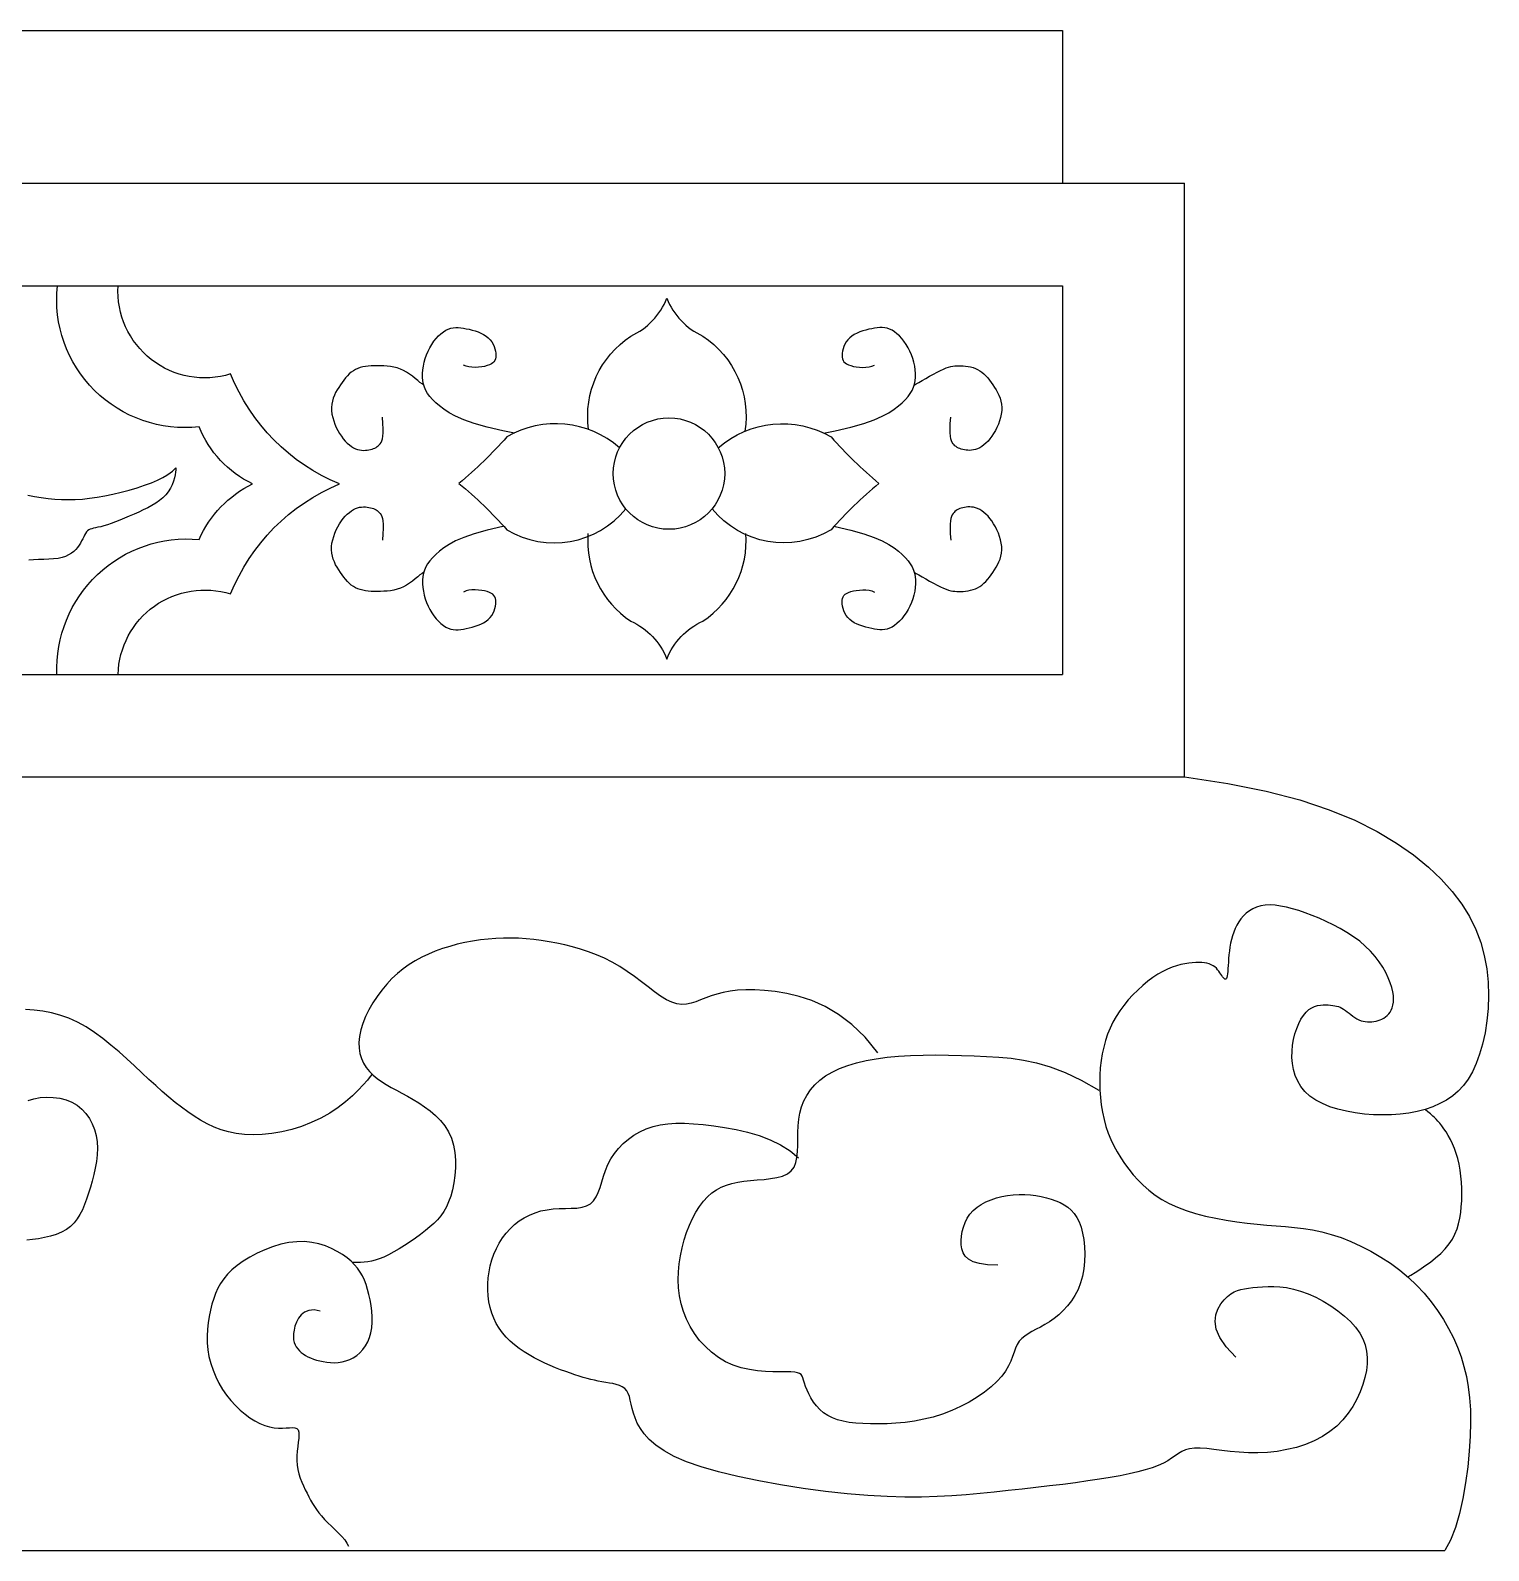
# Model space of a CAD drawing. Extents: x 1546 to 2300, y 2585 to 3453.
# Drawn here: x 2121.6 to 2300.3, y 2585 to 2771.3 of the extents above; entities that cross this region are included whole.
import ezdxf

# ---------------------------------------------------------------- set-up
doc = ezdxf.new("R2010")
doc.units = 0
doc.header["$LTSCALE"] = 100
doc.header["$MEASUREMENT"] = 0
doc.layers.add('4', color=4, linetype='CONTINUOUS')
doc.layers.add('7', color=7, linetype='CONTINUOUS')

msp = doc.modelspace()

# ---------------------------------------------------------------- linework, layer by layer
at = {"layer": '4'}
for p, q in [((1598.22, 2771.31), (2248.08, 2771.31)), ((2248.08, 2771.31), (2248.08, 2752.57)), ((1583.27, 2752.57), (2263.03, 2752.57)), ((2263.03, 2679.8), (2263.03, 2752.57)), ((1598.22, 2739.99), (2248.08, 2739.99)), ((2248.08, 2739.99), (2248.08, 2692.38)), ((1598.22, 2692.38), (2248.08, 2692.38)), ((1583.27, 2679.8), (2263.03, 2679.8)), ((1551.33, 2584.98), (2294.97, 2584.98))]:
    msp.add_line(p, q, dxfattribs=at)
for points in [[(2263.03, 2679.8), (2268.35, 2679.01), (2273.05, 2678.06), (2277.18, 2676.98), (2280.79, 2675.78), (2283.93, 2674.49), (2286.67, 2673.12), (2289.04, 2671.69), (2291.12, 2670.24), (2292.94, 2668.76), (2294.52, 2667.27), (2295.87, 2665.76), (2297.02, 2664.23), (2297.97, 2662.69), (2298.74, 2661.12), (2299.35, 2659.53), (2299.79, 2657.92), (2300.09, 2656.29), (2300.27, 2654.65), (2300.32, 2653.02), (2300.27, 2651.43), (2300.12, 2649.9), (2299.89, 2648.44), (2299.58, 2647.07), (2299.22, 2645.81), (2298.8, 2644.68), (2298.33, 2643.67), (2297.81, 2642.78), (2297.24, 2642), (2296.61, 2641.31), (2295.92, 2640.72), (2295.17, 2640.2), (2294.36, 2639.76), (2293.48, 2639.38), (2292.56, 2639.06), (2291.58, 2638.8), (2290.56, 2638.61), (2289.5, 2638.47), (2288.42, 2638.39), (2287.32, 2638.37), (2286.21, 2638.4), (2285.09, 2638.48), (2283.98, 2638.62), (2282.9, 2638.82), (2281.86, 2639.08), (2280.88, 2639.39), (2279.97, 2639.76), (2279.14, 2640.2), (2278.42, 2640.69), (2277.81, 2641.25), (2277.31, 2641.87), (2276.92, 2642.53), (2276.62, 2643.22), (2276.41, 2643.94), (2276.28, 2644.68), (2276.22, 2645.43), (2276.23, 2646.18), (2276.3, 2646.91), (2276.42, 2647.63), (2276.58, 2648.32), (2276.8, 2648.97), (2277.04, 2649.57), (2277.32, 2650.11), (2277.63, 2650.58), (2277.95, 2650.98), (2278.29, 2651.29), (2278.64, 2651.52), (2278.99, 2651.68), (2279.35, 2651.79), (2279.7, 2651.85), (2280.04, 2651.88), (2280.36, 2651.88), (2280.67, 2651.86), (2280.95, 2651.84), (2281.21, 2651.81), (2281.46, 2651.77), (2281.69, 2651.72), (2281.91, 2651.65), (2282.12, 2651.57), (2282.34, 2651.47), (2282.55, 2651.34), (2282.77, 2651.19), (2282.99, 2651.03), (2283.22, 2650.85), (2283.45, 2650.67), (2283.69, 2650.49), (2283.93, 2650.32), (2284.18, 2650.17), (2284.43, 2650.04), (2284.69, 2649.93), (2284.95, 2649.86), (2285.21, 2649.81), (2285.48, 2649.78), (2285.74, 2649.78), (2286, 2649.8), (2286.26, 2649.83), (2286.52, 2649.88), (2286.77, 2649.95), (2287.02, 2650.03), (2287.25, 2650.13), (2287.48, 2650.25), (2287.69, 2650.4), (2287.89, 2650.56), (2288.08, 2650.76), (2288.24, 2650.98), (2288.39, 2651.23), (2288.51, 2651.51), (2288.6, 2651.82), (2288.66, 2652.18), (2288.68, 2652.57), (2288.66, 2653), (2288.58, 2653.48), (2288.45, 2654), (2288.27, 2654.58), (2288.02, 2655.18), (2287.71, 2655.82), (2287.34, 2656.48), (2286.91, 2657.14), (2286.41, 2657.8), (2285.85, 2658.45), (2285.21, 2659.07), (2284.52, 2659.66), (2283.76, 2660.21), (2282.96, 2660.73), (2282.12, 2661.22), (2281.27, 2661.67), (2280.4, 2662.09), (2279.54, 2662.48), (2278.68, 2662.83), (2277.85, 2663.14), (2277.05, 2663.42), (2276.28, 2663.65), (2275.54, 2663.84), (2274.83, 2663.98), (2274.16, 2664.07), (2273.53, 2664.11), (2272.94, 2664.08), (2272.39, 2663.99), (2271.89, 2663.84), (2271.42, 2663.64), (2271, 2663.39), (2270.62, 2663.1), (2270.28, 2662.78), (2269.97, 2662.42), (2269.7, 2662.04), (2269.46, 2661.64), (2269.25, 2661.22), (2269.08, 2660.79), (2268.93, 2660.35), (2268.8, 2659.89), (2268.7, 2659.43), (2268.61, 2658.96), (2268.55, 2658.49), (2268.49, 2658.02), (2268.45, 2657.56), (2268.42, 2657.12), (2268.4, 2656.7), (2268.37, 2656.31), (2268.35, 2655.96), (2268.32, 2655.66), (2268.29, 2655.41), (2268.24, 2655.23), (2268.19, 2655.1), (2268.13, 2655.03), (2268.06, 2655.01), (2267.98, 2655.03), (2267.9, 2655.09), (2267.81, 2655.19), (2267.71, 2655.31), (2267.61, 2655.46), (2267.5, 2655.62), (2267.38, 2655.8), (2267.25, 2655.99), (2267.11, 2656.17), (2266.95, 2656.35), (2266.77, 2656.52), (2266.56, 2656.67), (2266.33, 2656.79), (2266.08, 2656.89), (2265.8, 2656.97), (2265.5, 2657.03), (2265.16, 2657.06), (2264.81, 2657.07), (2264.42, 2657.06), (2264, 2657.03), (2263.56, 2656.98), (2263.08, 2656.91), (2262.58, 2656.8), (2262.06, 2656.66), (2261.52, 2656.48), (2260.95, 2656.25), (2260.37, 2655.96), (2259.77, 2655.62), (2259.16, 2655.22), (2258.54, 2654.76), (2257.92, 2654.25), (2257.31, 2653.69), (2256.71, 2653.1), (2256.15, 2652.47), (2255.61, 2651.81), (2255.12, 2651.13), (2254.67, 2650.44), (2254.27, 2649.73), (2253.92, 2649), (2253.62, 2648.26), (2253.35, 2647.49), (2253.14, 2646.69), (2252.96, 2645.87), (2252.82, 2645.03), (2252.72, 2644.15), (2252.66, 2643.26), (2252.65, 2642.34), (2252.67, 2641.43), (2252.73, 2640.51), (2252.84, 2639.6), (2252.99, 2638.7), (2253.19, 2637.82), (2253.42, 2636.98), (2253.7, 2636.16), (2254.03, 2635.36), (2254.39, 2634.59), (2254.79, 2633.85), (2255.23, 2633.12), (2255.7, 2632.41), (2256.22, 2631.72), (2256.76, 2631.04), (2257.35, 2630.38), (2257.99, 2629.75), (2258.68, 2629.14), (2259.44, 2628.56), (2260.27, 2628.02), (2261.18, 2627.53), (2262.17, 2627.07), (2263.25, 2626.66), (2264.41, 2626.3), (2265.63, 2625.99), (2266.88, 2625.71), (2268.16, 2625.48), (2269.44, 2625.28), (2270.71, 2625.12), (2271.94, 2624.98), (2273.14, 2624.88), (2274.29, 2624.79), (2275.42, 2624.7), (2276.53, 2624.59), (2277.63, 2624.46), (2278.75, 2624.28), (2279.88, 2624.04), (2281.03, 2623.73), (2282.23, 2623.34), (2283.45, 2622.86), (2284.67, 2622.3), (2285.9, 2621.66), (2287.11, 2620.96), (2288.29, 2620.19), (2289.42, 2619.35), (2290.49, 2618.46), (2291.49, 2617.51), (2292.42, 2616.52), (2293.28, 2615.48), (2294.06, 2614.41), (2294.78, 2613.31), (2295.42, 2612.19), (2296, 2611.05), (2296.5, 2609.9), (2296.94, 2608.74), (2297.3, 2607.56), (2297.6, 2606.33), (2297.83, 2605.05), (2297.99, 2603.69), (2298.09, 2602.24), (2298.11, 2600.68), (2298.07, 2598.99), (2297.95, 2597.16), (2297.77, 2595.25), (2297.51, 2593.3), (2297.17, 2591.37), (2296.75, 2589.51), (2296.25, 2587.79), (2295.65, 2586.26), (2294.97, 2584.98)], [(2225.44, 2645.97), (2223.88, 2647.89), (2222.27, 2649.45), (2220.63, 2650.7), (2218.99, 2651.67), (2217.37, 2652.39), (2215.8, 2652.91), (2214.29, 2653.27), (2212.88, 2653.51), (2211.57, 2653.65), (2210.37, 2653.72), (2209.27, 2653.72), (2208.27, 2653.66), (2207.35, 2653.54), (2206.5, 2653.38), (2205.73, 2653.18), (2205.01, 2652.96), (2204.35, 2652.72), (2203.73, 2652.48), (2203.14, 2652.26), (2202.57, 2652.08), (2202, 2651.96), (2201.43, 2651.93), (2200.83, 2651.99), (2200.21, 2652.18), (2199.54, 2652.5), (2198.83, 2652.94), (2198.08, 2653.46), (2197.29, 2654.06), (2196.47, 2654.69), (2195.62, 2655.33), (2194.74, 2655.97), (2193.83, 2656.56), (2192.9, 2657.1), (2191.95, 2657.58), (2190.98, 2658), (2190, 2658.37), (2189.02, 2658.69), (2188.04, 2658.98), (2187.07, 2659.22), (2186.1, 2659.43), (2185.15, 2659.61), (2184.2, 2659.76), (2183.27, 2659.89), (2182.34, 2659.97), (2181.42, 2660.03), (2180.49, 2660.06), (2179.56, 2660.05), (2178.63, 2660.01), (2177.68, 2659.93), (2176.73, 2659.82), (2175.78, 2659.68), (2174.84, 2659.5), (2173.9, 2659.29), (2172.98, 2659.04), (2172.08, 2658.76), (2171.21, 2658.44), (2170.36, 2658.09), (2169.54, 2657.7), (2168.75, 2657.28), (2167.99, 2656.8), (2167.26, 2656.29), (2166.56, 2655.72), (2165.89, 2655.1), (2165.25, 2654.42), (2164.64, 2653.69), (2164.07, 2652.91), (2163.54, 2652.1), (2163.07, 2651.27), (2162.66, 2650.43), (2162.33, 2649.6), (2162.07, 2648.79), (2161.91, 2648), (2161.84, 2647.26), (2161.86, 2646.56), (2161.97, 2645.91), (2162.16, 2645.29), (2162.42, 2644.72), (2162.74, 2644.19), (2163.13, 2643.7), (2163.58, 2643.25), (2164.07, 2642.84), (2164.61, 2642.46), (2165.19, 2642.1), (2165.8, 2641.75), (2166.44, 2641.4), (2167.11, 2641.04), (2167.79, 2640.67), (2168.49, 2640.28), (2169.2, 2639.85), (2169.9, 2639.38), (2170.58, 2638.87), (2171.23, 2638.31), (2171.83, 2637.7), (2172.37, 2637.04), (2172.83, 2636.32), (2173.19, 2635.53), (2173.45, 2634.67), (2173.62, 2633.77), (2173.69, 2632.84), (2173.69, 2631.9), (2173.62, 2630.97), (2173.49, 2630.07), (2173.31, 2629.21), (2173.09, 2628.43), (2172.84, 2627.73), (2172.56, 2627.1), (2172.24, 2626.54), (2171.88, 2626.02), (2171.48, 2625.54), (2171.04, 2625.09), (2170.55, 2624.65), (2170.01, 2624.2), (2169.41, 2623.74), (2168.78, 2623.28), (2168.12, 2622.83), (2167.45, 2622.39), (2166.77, 2621.97), (2166.11, 2621.59), (2165.48, 2621.25), (2164.89, 2620.96), (2164.34, 2620.74), (2163.84, 2620.57), (2163.37, 2620.45), (2162.92, 2620.37), (2162.47, 2620.32), (2162.02, 2620.3), (2161.55, 2620.29), (2161.05, 2620.29)], [(2163.47, 2643.36), (2163.24, 2643.08), (2162.88, 2642.64), (2162.38, 2642.08), (2161.77, 2641.43), (2161.04, 2640.72), (2160.21, 2639.99), (2159.28, 2639.27), (2158.26, 2638.59), (2157.17, 2637.98), (2156.01, 2637.44), (2154.82, 2636.98), (2153.6, 2636.6), (2152.38, 2636.31), (2151.17, 2636.09), (2149.99, 2635.96), (2148.86, 2635.92), (2147.8, 2635.96), (2146.79, 2636.09), (2145.84, 2636.29), (2144.94, 2636.56), (2144.08, 2636.89), (2143.25, 2637.28), (2142.44, 2637.73), (2141.65, 2638.22), (2140.87, 2638.74), (2140.09, 2639.31), (2139.32, 2639.92), (2138.53, 2640.56), (2137.74, 2641.25), (2136.93, 2641.97), (2136.09, 2642.74), (2135.22, 2643.54), (2134.32, 2644.38), (2133.4, 2645.24), (2132.44, 2646.1), (2131.45, 2646.94), (2130.45, 2647.74), (2129.43, 2648.49), (2128.39, 2649.17), (2127.33, 2649.75), (2126.27, 2650.22), (2125.2, 2650.6), (2124.14, 2650.88), (2123.08, 2651.09), (2122.02, 2651.23), (2120.99, 2651.31)], [(2240.18, 2619.97), (2238.91, 2620.02), (2237.9, 2620.17), (2237.13, 2620.39), (2236.56, 2620.69), (2236.16, 2621.06), (2235.9, 2621.48), (2235.75, 2621.95), (2235.68, 2622.45), (2235.67, 2622.98), (2235.71, 2623.53), (2235.8, 2624.09), (2235.94, 2624.64), (2236.15, 2625.18), (2236.42, 2625.71), (2236.75, 2626.2), (2237.15, 2626.65), (2237.61, 2627.06), (2238.13, 2627.42), (2238.71, 2627.73), (2239.33, 2627.99), (2239.98, 2628.21), (2240.66, 2628.38), (2241.35, 2628.5), (2242.06, 2628.59), (2242.76, 2628.62), (2243.46, 2628.62), (2244.15, 2628.57), (2244.83, 2628.49), (2245.48, 2628.38), (2246.11, 2628.23), (2246.71, 2628.06), (2247.28, 2627.85), (2247.81, 2627.63), (2248.3, 2627.36), (2248.75, 2627.06), (2249.16, 2626.71), (2249.52, 2626.29), (2249.85, 2625.81), (2250.13, 2625.26), (2250.36, 2624.62), (2250.56, 2623.89), (2250.7, 2623.09), (2250.79, 2622.23), (2250.83, 2621.34), (2250.8, 2620.43), (2250.71, 2619.52), (2250.55, 2618.63), (2250.31, 2617.78), (2250, 2616.99), (2249.62, 2616.25), (2249.18, 2615.58), (2248.7, 2614.96), (2248.18, 2614.39), (2247.63, 2613.88), (2247.07, 2613.43), (2246.5, 2613.03), (2245.93, 2612.68), (2245.38, 2612.38), (2244.85, 2612.1), (2244.35, 2611.83), (2243.88, 2611.56), (2243.46, 2611.28), (2243.1, 2610.98), (2242.79, 2610.63), (2242.54, 2610.23), (2242.34, 2609.78), (2242.16, 2609.29), (2241.97, 2608.76), (2241.75, 2608.2), (2241.47, 2607.61), (2241.11, 2606.99), (2240.65, 2606.35), (2240.05, 2605.7), (2239.34, 2605.04), (2238.53, 2604.4), (2237.62, 2603.77), (2236.64, 2603.18), (2235.6, 2602.63), (2234.51, 2602.13), (2233.38, 2601.7), (2232.24, 2601.35), (2231.09, 2601.07), (2229.93, 2600.85), (2228.79, 2600.69), (2227.67, 2600.59), (2226.59, 2600.52), (2225.54, 2600.5), (2224.55, 2600.5), (2223.63, 2600.54), (2222.76, 2600.6), (2221.95, 2600.69), (2221.21, 2600.83), (2220.52, 2601.01), (2219.9, 2601.24), (2219.32, 2601.52), (2218.81, 2601.86), (2218.34, 2602.26), (2217.93, 2602.71), (2217.57, 2603.19), (2217.26, 2603.69), (2216.99, 2604.18), (2216.77, 2604.66), (2216.59, 2605.11), (2216.45, 2605.51), (2216.35, 2605.86), (2216.27, 2606.14), (2216.17, 2606.37), (2216.05, 2606.55), (2215.87, 2606.68), (2215.62, 2606.78), (2215.26, 2606.84), (2214.78, 2606.87), (2214.16, 2606.88), (2213.42, 2606.88), (2212.58, 2606.9), (2211.67, 2606.94), (2210.7, 2607.02), (2209.71, 2607.17), (2208.71, 2607.39), (2207.73, 2607.71), (2206.79, 2608.13), (2205.91, 2608.66), (2205.08, 2609.28), (2204.31, 2609.98), (2203.61, 2610.74), (2202.98, 2611.57), (2202.44, 2612.44), (2201.98, 2613.34), (2201.62, 2614.28), (2201.34, 2615.23), (2201.14, 2616.19), (2201.03, 2617.17), (2200.99, 2618.16), (2201.01, 2619.15), (2201.1, 2620.14), (2201.25, 2621.12), (2201.45, 2622.09), (2201.71, 2623.05), (2202.01, 2623.97), (2202.35, 2624.85), (2202.73, 2625.69), (2203.15, 2626.46), (2203.6, 2627.17), (2204.07, 2627.8), (2204.57, 2628.35), (2205.1, 2628.81), (2205.67, 2629.2), (2206.26, 2629.52), (2206.89, 2629.78), (2207.56, 2629.98), (2208.28, 2630.14), (2209.04, 2630.26), (2209.84, 2630.34), (2210.67, 2630.41), (2211.5, 2630.48), (2212.31, 2630.57), (2213.07, 2630.7), (2213.76, 2630.89), (2214.36, 2631.15), (2214.84, 2631.51), (2215.18, 2631.97), (2215.41, 2632.53), (2215.54, 2633.18), (2215.61, 2633.88), (2215.63, 2634.64), (2215.63, 2635.43), (2215.64, 2636.23), (2215.67, 2637.04), (2215.76, 2637.84), (2215.9, 2638.61), (2216.11, 2639.36), (2216.4, 2640.09), (2216.75, 2640.78), (2217.19, 2641.44), (2217.72, 2642.05), (2218.34, 2642.63), (2219.05, 2643.15), (2219.86, 2643.62), (2220.76, 2644.05), (2221.76, 2644.43), (2222.84, 2644.75), (2224.01, 2645.03), (2225.26, 2645.26), (2226.59, 2645.44), (2228, 2645.58), (2229.47, 2645.67), (2230.99, 2645.72), (2232.54, 2645.73), (2234.12, 2645.72), (2235.69, 2645.68), (2237.25, 2645.62), (2238.79, 2645.55), (2240.29, 2645.46), (2241.79, 2645.32), (2243.31, 2645.1), (2244.9, 2644.76), (2246.58, 2644.26), (2248.4, 2643.56), (2250.38, 2642.63), (2252.56, 2641.43)], [(2121.31, 2640.16), (2122.01, 2640.37), (2122.77, 2640.5), (2123.56, 2640.56), (2124.37, 2640.53), (2125.17, 2640.42), (2125.94, 2640.22), (2126.65, 2639.94), (2127.3, 2639.56), (2127.88, 2639.1), (2128.38, 2638.56), (2128.8, 2637.96), (2129.15, 2637.3), (2129.42, 2636.6), (2129.62, 2635.85), (2129.74, 2635.08), (2129.78, 2634.29), (2129.75, 2633.49), (2129.66, 2632.68), (2129.53, 2631.87), (2129.35, 2631.06), (2129.15, 2630.28), (2128.93, 2629.51), (2128.69, 2628.77), (2128.46, 2628.06), (2128.21, 2627.39), (2127.94, 2626.76), (2127.65, 2626.18), (2127.31, 2625.64), (2126.93, 2625.15), (2126.49, 2624.71), (2125.98, 2624.33), (2125.39, 2624.01), (2124.74, 2623.74), (2124.05, 2623.52), (2123.32, 2623.34), (2122.58, 2623.2), (2121.85, 2623.1), (2121.12, 2623.02)], [(2290.42, 2618.52), (2290.8, 2618.75), (2291.3, 2619.06), (2291.88, 2619.44), (2292.52, 2619.87), (2293.18, 2620.35), (2293.83, 2620.86), (2294.45, 2621.41), (2295.01, 2621.98), (2295.49, 2622.57), (2295.88, 2623.16), (2296.2, 2623.78), (2296.45, 2624.41), (2296.65, 2625.05), (2296.79, 2625.72), (2296.9, 2626.41), (2296.97, 2627.12), (2297.02, 2627.86), (2297.04, 2628.61), (2297.03, 2629.37), (2297, 2630.13), (2296.93, 2630.88), (2296.84, 2631.62), (2296.71, 2632.34), (2296.55, 2633.02), (2296.36, 2633.67), (2296.14, 2634.27), (2295.9, 2634.84), (2295.64, 2635.36), (2295.37, 2635.85), (2295.1, 2636.29), (2294.83, 2636.69), (2294.57, 2637.04), (2294.33, 2637.35), (2294.1, 2637.62), (2293.88, 2637.86), (2293.68, 2638.06), (2293.5, 2638.24), (2293.33, 2638.39), (2293.18, 2638.52), (2293.04, 2638.63), (2292.89, 2638.75), (2292.59, 2639), (2292.53, 2639.05)], [(2269.33, 2608.7), (2268.14, 2609.94), (2267.37, 2611.08), (2266.94, 2612.11), (2266.8, 2613.04), (2266.89, 2613.87), (2267.15, 2614.59), (2267.51, 2615.21), (2267.92, 2615.72), (2268.33, 2616.13), (2268.72, 2616.45), (2269.12, 2616.69), (2269.53, 2616.86), (2269.96, 2616.99), (2270.41, 2617.08), (2270.9, 2617.15), (2271.42, 2617.21), (2271.99, 2617.27), (2272.61, 2617.32), (2273.28, 2617.35), (2273.99, 2617.35), (2274.75, 2617.31), (2275.55, 2617.21), (2276.39, 2617.04), (2277.27, 2616.79), (2278.19, 2616.45), (2279.13, 2616.03), (2280.06, 2615.54), (2280.98, 2614.98), (2281.85, 2614.38), (2282.66, 2613.73), (2283.39, 2613.05), (2284.01, 2612.35), (2284.52, 2611.64), (2284.91, 2610.92), (2285.19, 2610.18), (2285.37, 2609.43), (2285.45, 2608.66), (2285.44, 2607.86), (2285.34, 2607.04), (2285.16, 2606.19), (2284.91, 2605.32), (2284.58, 2604.43), (2284.17, 2603.54), (2283.69, 2602.66), (2283.11, 2601.81), (2282.46, 2601), (2281.71, 2600.25), (2280.88, 2599.56), (2279.95, 2598.96), (2278.95, 2598.44), (2277.88, 2598), (2276.76, 2597.63), (2275.6, 2597.35), (2274.42, 2597.14), (2273.23, 2597.01), (2272.05, 2596.95), (2270.88, 2596.97), (2269.75, 2597.04), (2268.66, 2597.14), (2267.63, 2597.26), (2266.66, 2597.38), (2265.77, 2597.48), (2264.96, 2597.53), (2264.26, 2597.53), (2263.67, 2597.45), (2263.16, 2597.31), (2262.71, 2597.11), (2262.3, 2596.87), (2261.89, 2596.6), (2261.46, 2596.3), (2260.99, 2596), (2260.45, 2595.7), (2259.81, 2595.42), (2259.08, 2595.14), (2258.24, 2594.88), (2257.31, 2594.63), (2256.28, 2594.39), (2255.16, 2594.16), (2253.93, 2593.94), (2252.61, 2593.72), (2251.19, 2593.51), (2249.69, 2593.3), (2248.12, 2593.09), (2246.49, 2592.9), (2244.82, 2592.7), (2243.13, 2592.51), (2241.42, 2592.33), (2239.71, 2592.15), (2238, 2591.98), (2236.29, 2591.82), (2234.54, 2591.69), (2232.72, 2591.59), (2230.8, 2591.54), (2228.77, 2591.54), (2226.59, 2591.6), (2224.24, 2591.73), (2221.7, 2591.95), (2219.03, 2592.24), (2216.28, 2592.61), (2213.54, 2593.03), (2210.85, 2593.52), (2208.29, 2594.05), (2205.92, 2594.62), (2203.81, 2595.23), (2202.01, 2595.87), (2200.5, 2596.53), (2199.26, 2597.21), (2198.25, 2597.9), (2197.44, 2598.59), (2196.82, 2599.28), (2196.34, 2599.95), (2195.97, 2600.61), (2195.7, 2601.24), (2195.5, 2601.84), (2195.34, 2602.41), (2195.22, 2602.94), (2195.11, 2603.43), (2195, 2603.87), (2194.85, 2604.25), (2194.67, 2604.58), (2194.42, 2604.84), (2194.12, 2605.05), (2193.77, 2605.21), (2193.39, 2605.34), (2192.97, 2605.44), (2192.54, 2605.52), (2192.09, 2605.6), (2191.64, 2605.67), (2191.19, 2605.75), (2190.74, 2605.85), (2190.28, 2605.96), (2189.82, 2606.08), (2189.34, 2606.21), (2188.84, 2606.36), (2188.32, 2606.53), (2187.77, 2606.72), (2187.19, 2606.92), (2186.57, 2607.15), (2185.94, 2607.39), (2185.3, 2607.66), (2184.64, 2607.95), (2183.99, 2608.26), (2183.34, 2608.6), (2182.7, 2608.96), (2182.09, 2609.34), (2181.49, 2609.75), (2180.93, 2610.19), (2180.4, 2610.66), (2179.9, 2611.15), (2179.45, 2611.68), (2179.04, 2612.23), (2178.68, 2612.82), (2178.37, 2613.45), (2178.12, 2614.1), (2177.92, 2614.78), (2177.77, 2615.48), (2177.67, 2616.19), (2177.63, 2616.93), (2177.63, 2617.66), (2177.69, 2618.41), (2177.79, 2619.15), (2177.94, 2619.89), (2178.14, 2620.61), (2178.39, 2621.32), (2178.69, 2622.01), (2179.04, 2622.67), (2179.44, 2623.3), (2179.88, 2623.89), (2180.38, 2624.43), (2180.91, 2624.93), (2181.5, 2625.38), (2182.11, 2625.77), (2182.77, 2626.11), (2183.45, 2626.39), (2184.16, 2626.61), (2184.9, 2626.76), (2185.65, 2626.85), (2186.41, 2626.89), (2187.15, 2626.91), (2187.87, 2626.93), (2188.56, 2626.97), (2189.19, 2627.07), (2189.75, 2627.23), (2190.23, 2627.49), (2190.61, 2627.86), (2190.92, 2628.33), (2191.17, 2628.88), (2191.4, 2629.5), (2191.6, 2630.17), (2191.82, 2630.87), (2192.07, 2631.58), (2192.37, 2632.29), (2192.74, 2632.98), (2193.18, 2633.65), (2193.68, 2634.28), (2194.25, 2634.87), (2194.88, 2635.42), (2195.56, 2635.9), (2196.29, 2636.32), (2197.07, 2636.68), (2197.9, 2636.95), (2198.77, 2637.15), (2199.7, 2637.28), (2200.69, 2637.35), (2201.74, 2637.35), (2202.86, 2637.3), (2204.05, 2637.19), (2205.33, 2637.04), (2206.67, 2636.84), (2208.07, 2636.58), (2209.49, 2636.26), (2210.9, 2635.85), (2212.25, 2635.34), (2213.53, 2634.73), (2214.7, 2633.99), (2215.72, 2633.13)], [(2157.1, 2614.34), (2156.34, 2614.47), (2155.71, 2614.41), (2155.18, 2614.2), (2154.76, 2613.87), (2154.43, 2613.45), (2154.18, 2612.98), (2154, 2612.49), (2153.89, 2612.01), (2153.82, 2611.58), (2153.81, 2611.18), (2153.84, 2610.82), (2153.91, 2610.5), (2154.02, 2610.21), (2154.16, 2609.95), (2154.34, 2609.7), (2154.54, 2609.48), (2154.77, 2609.27), (2155.02, 2609.08), (2155.3, 2608.9), (2155.6, 2608.74), (2155.92, 2608.59), (2156.27, 2608.45), (2156.65, 2608.33), (2157.05, 2608.23), (2157.47, 2608.14), (2157.91, 2608.07), (2158.37, 2608.03), (2158.84, 2608.01), (2159.31, 2608.04), (2159.78, 2608.1), (2160.25, 2608.22), (2160.71, 2608.39), (2161.15, 2608.61), (2161.57, 2608.89), (2161.96, 2609.23), (2162.33, 2609.62), (2162.65, 2610.06), (2162.92, 2610.55), (2163.15, 2611.09), (2163.32, 2611.67), (2163.42, 2612.3), (2163.47, 2612.96), (2163.47, 2613.64), (2163.42, 2614.34), (2163.34, 2615.03), (2163.22, 2615.71), (2163.07, 2616.37), (2162.9, 2617), (2162.72, 2617.58), (2162.51, 2618.13), (2162.27, 2618.64), (2162, 2619.12), (2161.68, 2619.58), (2161.31, 2620.02), (2160.89, 2620.45), (2160.39, 2620.86), (2159.83, 2621.27), (2159.19, 2621.65), (2158.5, 2622.01), (2157.74, 2622.32), (2156.93, 2622.57), (2156.07, 2622.75), (2155.17, 2622.85), (2154.23, 2622.84), (2153.25, 2622.73), (2152.26, 2622.52), (2151.27, 2622.22), (2150.3, 2621.85), (2149.36, 2621.42), (2148.47, 2620.95), (2147.65, 2620.44), (2146.91, 2619.92), (2146.28, 2619.39), (2145.73, 2618.85), (2145.27, 2618.29), (2144.88, 2617.72), (2144.55, 2617.13), (2144.27, 2616.51), (2144.04, 2615.86), (2143.83, 2615.17), (2143.64, 2614.45), (2143.49, 2613.69), (2143.36, 2612.91), (2143.27, 2612.1), (2143.23, 2611.27), (2143.25, 2610.44), (2143.32, 2609.59), (2143.46, 2608.75), (2143.68, 2607.91), (2143.96, 2607.09), (2144.3, 2606.28), (2144.69, 2605.5), (2145.14, 2604.74), (2145.62, 2604.03), (2146.15, 2603.36), (2146.7, 2602.75), (2147.28, 2602.19), (2147.88, 2601.69), (2148.49, 2601.26), (2149.1, 2600.88), (2149.71, 2600.57), (2150.31, 2600.33), (2150.9, 2600.15), (2151.46, 2600.03), (2151.99, 2599.99), (2152.49, 2599.99), (2152.94, 2600.01), (2153.35, 2600.04), (2153.71, 2600.05), (2154, 2600.03), (2154.23, 2599.94), (2154.38, 2599.77), (2154.46, 2599.51), (2154.48, 2599.16), (2154.46, 2598.73), (2154.4, 2598.25), (2154.34, 2597.72), (2154.27, 2597.16), (2154.23, 2596.59), (2154.23, 2596.02), (2154.27, 2595.45), (2154.36, 2594.91), (2154.49, 2594.38), (2154.66, 2593.87), (2154.85, 2593.37), (2155.05, 2592.9), (2155.26, 2592.44), (2155.48, 2592), (2155.69, 2591.57), (2155.91, 2591.17), (2156.14, 2590.77), (2156.38, 2590.38), (2156.64, 2590), (2156.93, 2589.61), (2157.25, 2589.22), (2157.62, 2588.81), (2158.04, 2588.39), (2158.48, 2587.97), (2158.93, 2587.54), (2159.36, 2587.11), (2159.76, 2586.69), (2160.11, 2586.28), (2160.38, 2585.89), (2160.55, 2585.52)]]:
    msp.add_lwpolyline(points, dxfattribs=at)
at = {"layer": '7'}
for points in [[(2124.83, 2692.38, -0.454129), (2142.26, 2708.91, -0.177915), (2148.8, 2715.72, -0.188958), (2142.26, 2722.73, -0.48036), (2124.89, 2739.99, -0.48036)], [(2132.32, 2692.38, -0.497648), (2146.12, 2702.23, -0.201555), (2159.46, 2715.72, -0.201555), (2146.12, 2729.2, -0.525301), (2132.33, 2739.99, -0.525301)], [(2190, 2722.39, -0.290668), (2195.19, 2733.84, 0.193451), (2199.59, 2738.48, 0.193451), (2203.99, 2733.84, -0.29564), (2209.16, 2722.17)], [(2193.8, 2720.15, 0.321878), (2179.98, 2721.48, -0.037372), (2174.11, 2715.79, -0.037372), (2179.98, 2710.11, 0.374865), (2194.56, 2712.68, 0.339339)], [(2205.9, 2720.15, -0.321878), (2219.72, 2721.48, 0.037372), (2225.59, 2715.79, 0.037372), (2219.72, 2710.11, -0.374865), (2205.15, 2712.68, -0.339339)], [(2189.92, 2709.63, 0.273912), (2195.19, 2698.9, -0.193451), (2199.59, 2694.26, -0.193451), (2203.99, 2698.9, 0.273912), (2209.27, 2709.63)]]:
    msp.add_lwpolyline(points, format="xyb", dxfattribs=at)
for points in [[(2180.9, 2721.96), (2179.49, 2722.23), (2177.56, 2722.67), (2175.99, 2723.12), (2174.71, 2723.57), (2173.7, 2724.01), (2172.89, 2724.45), (2172.25, 2724.87), (2171.72, 2725.28), (2171.26, 2725.67), (2170.87, 2726.06), (2170.54, 2726.43), (2170.27, 2726.81), (2170.05, 2727.18), (2169.88, 2727.57), (2169.76, 2727.96), (2169.68, 2728.37), (2169.64, 2728.8), (2169.64, 2729.25), (2169.67, 2729.71), (2169.74, 2730.17), (2169.84, 2730.64), (2169.97, 2731.1), (2170.13, 2731.55), (2170.32, 2732), (2170.54, 2732.42), (2170.78, 2732.82), (2171.04, 2733.2), (2171.32, 2733.54), (2171.6, 2733.86), (2171.9, 2734.13), (2172.2, 2734.37), (2172.5, 2734.56), (2172.8, 2734.7), (2173.1, 2734.81), (2173.4, 2734.87), (2173.71, 2734.9), (2174.02, 2734.89), (2174.34, 2734.87), (2174.66, 2734.82), (2175.01, 2734.75), (2175.36, 2734.67), (2175.72, 2734.58), (2176.09, 2734.47), (2176.45, 2734.35), (2176.8, 2734.2), (2177.13, 2734.04), (2177.43, 2733.85), (2177.7, 2733.63), (2177.93, 2733.39), (2178.13, 2733.13), (2178.29, 2732.85), (2178.42, 2732.57), (2178.52, 2732.28), (2178.58, 2732), (2178.62, 2731.73), (2178.63, 2731.48), (2178.62, 2731.25), (2178.58, 2731.05), (2178.51, 2730.86), (2178.4, 2730.7), (2178.26, 2730.55), (2178.08, 2730.43), (2177.85, 2730.31), (2177.57, 2730.22), (2177.25, 2730.13), (2176.89, 2730.07), (2176.5, 2730.02), (2176.1, 2730.01), (2175.7, 2730.02), (2175.32, 2730.06), (2174.97, 2730.14), (2174.65, 2730.26)], [(2218.8, 2721.96), (2220.21, 2722.23), (2222.14, 2722.67), (2223.72, 2723.12), (2224.99, 2723.57), (2226, 2724.01), (2226.81, 2724.45), (2227.46, 2724.87), (2227.98, 2725.28), (2228.44, 2725.67), (2228.83, 2726.06), (2229.16, 2726.43), (2229.43, 2726.81), (2229.65, 2727.18), (2229.82, 2727.57), (2229.94, 2727.96), (2230.02, 2728.37), (2230.06, 2728.8), (2230.07, 2729.25), (2230.03, 2729.71), (2229.97, 2730.17), (2229.87, 2730.64), (2229.73, 2731.1), (2229.57, 2731.55), (2229.38, 2732), (2229.16, 2732.42), (2228.92, 2732.82), (2228.66, 2733.2), (2228.39, 2733.54), (2228.1, 2733.86), (2227.8, 2734.13), (2227.5, 2734.37), (2227.2, 2734.56), (2226.9, 2734.7), (2226.6, 2734.81), (2226.3, 2734.87), (2225.99, 2734.9), (2225.68, 2734.89), (2225.37, 2734.87), (2225.04, 2734.82), (2224.7, 2734.75), (2224.34, 2734.67), (2223.98, 2734.58), (2223.61, 2734.47), (2223.25, 2734.35), (2222.9, 2734.2), (2222.57, 2734.04), (2222.27, 2733.85), (2222, 2733.63), (2221.77, 2733.39), (2221.57, 2733.13), (2221.41, 2732.85), (2221.28, 2732.57), (2221.19, 2732.28), (2221.12, 2732), (2221.08, 2731.73), (2221.07, 2731.48), (2221.08, 2731.25), (2221.12, 2731.05), (2221.19, 2730.86), (2221.3, 2730.7), (2221.44, 2730.55), (2221.62, 2730.43), (2221.85, 2730.31), (2222.13, 2730.22), (2222.45, 2730.13), (2222.81, 2730.07), (2223.2, 2730.02), (2223.6, 2730.01), (2224, 2730.02), (2224.38, 2730.06), (2224.73, 2730.14), (2225.05, 2730.26)], [(2169.8, 2727.83), (2169.58, 2727.98), (2169.33, 2728.17), (2169.05, 2728.4), (2168.74, 2728.65), (2168.41, 2728.91), (2168.06, 2729.17), (2167.69, 2729.41), (2167.31, 2729.62), (2166.92, 2729.8), (2166.52, 2729.93), (2166.11, 2730.03), (2165.7, 2730.1), (2165.29, 2730.15), (2164.88, 2730.18), (2164.48, 2730.2), (2164.09, 2730.2), (2163.71, 2730.2), (2163.35, 2730.18), (2162.99, 2730.16), (2162.65, 2730.12), (2162.33, 2730.06), (2162.01, 2729.98), (2161.71, 2729.88), (2161.43, 2729.75), (2161.16, 2729.59), (2160.91, 2729.41), (2160.66, 2729.2), (2160.43, 2728.96), (2160.2, 2728.71), (2159.99, 2728.44), (2159.78, 2728.16), (2159.57, 2727.86), (2159.37, 2727.55), (2159.17, 2727.24), (2158.99, 2726.91), (2158.83, 2726.58), (2158.69, 2726.23), (2158.59, 2725.87), (2158.51, 2725.49), (2158.48, 2725.1), (2158.49, 2724.7), (2158.54, 2724.29), (2158.63, 2723.87), (2158.75, 2723.45), (2158.9, 2723.04), (2159.07, 2722.64), (2159.26, 2722.26), (2159.47, 2721.9), (2159.7, 2721.56), (2159.93, 2721.26), (2160.17, 2720.98), (2160.42, 2720.73), (2160.67, 2720.51), (2160.92, 2720.32), (2161.18, 2720.16), (2161.43, 2720.04), (2161.68, 2719.95), (2161.93, 2719.88), (2162.17, 2719.85), (2162.41, 2719.83), (2162.63, 2719.84), (2162.85, 2719.86), (2163.06, 2719.9), (2163.26, 2719.94), (2163.45, 2719.99), (2163.62, 2720.05), (2163.78, 2720.12), (2163.94, 2720.2), (2164.08, 2720.29), (2164.21, 2720.39), (2164.33, 2720.51), (2164.45, 2720.65), (2164.55, 2720.8), (2164.64, 2721), (2164.72, 2721.24), (2164.77, 2721.56), (2164.8, 2721.97), (2164.81, 2722.49), (2164.79, 2723.13), (2164.74, 2723.92)], [(2229.9, 2727.83), (2230.15, 2727.98), (2230.48, 2728.17), (2230.88, 2728.4), (2231.32, 2728.65), (2231.79, 2728.91), (2232.26, 2729.17), (2232.71, 2729.41), (2233.13, 2729.62), (2233.51, 2729.8), (2233.83, 2729.93), (2234.12, 2730.03), (2234.39, 2730.1), (2234.64, 2730.15), (2234.88, 2730.18), (2235.12, 2730.2), (2235.37, 2730.2), (2235.63, 2730.2), (2235.92, 2730.18), (2236.21, 2730.16), (2236.51, 2730.12), (2236.82, 2730.06), (2237.12, 2729.98), (2237.41, 2729.88), (2237.69, 2729.75), (2237.96, 2729.59), (2238.22, 2729.41), (2238.46, 2729.2), (2238.7, 2728.96), (2238.92, 2728.71), (2239.14, 2728.44), (2239.35, 2728.16), (2239.55, 2727.86), (2239.76, 2727.55), (2239.95, 2727.24), (2240.13, 2726.91), (2240.29, 2726.58), (2240.43, 2726.23), (2240.54, 2725.87), (2240.61, 2725.49), (2240.65, 2725.1), (2240.64, 2724.7), (2240.59, 2724.29), (2240.5, 2723.87), (2240.38, 2723.45), (2240.23, 2723.04), (2240.05, 2722.64), (2239.86, 2722.26), (2239.65, 2721.9), (2239.43, 2721.56), (2239.2, 2721.26), (2238.96, 2720.98), (2238.71, 2720.73), (2238.46, 2720.51), (2238.2, 2720.32), (2237.95, 2720.16), (2237.69, 2720.04), (2237.44, 2719.95), (2237.2, 2719.88), (2236.95, 2719.85), (2236.72, 2719.83), (2236.49, 2719.84), (2236.27, 2719.86), (2236.06, 2719.9), (2235.86, 2719.94), (2235.68, 2719.99), (2235.5, 2720.05), (2235.34, 2720.12), (2235.19, 2720.2), (2235.04, 2720.29), (2234.91, 2720.39), (2234.79, 2720.51), (2234.68, 2720.65), (2234.57, 2720.8), (2234.48, 2721), (2234.41, 2721.24), (2234.35, 2721.56), (2234.32, 2721.97), (2234.31, 2722.49), (2234.33, 2723.13), (2234.39, 2723.92)], [(2121.26, 2714.33), (2122.09, 2714.17), (2122.91, 2714.04), (2123.74, 2713.94), (2124.56, 2713.86), (2125.39, 2713.82), (2126.22, 2713.8), (2127.07, 2713.82), (2127.94, 2713.87), (2128.83, 2713.96), (2129.75, 2714.08), (2130.7, 2714.25), (2131.69, 2714.45), (2132.68, 2714.69), (2133.68, 2714.96), (2134.64, 2715.25), (2135.56, 2715.56), (2136.4, 2715.87), (2137.16, 2716.18), (2137.8, 2716.49), (2138.31, 2716.79), (2138.7, 2717.06), (2138.99, 2717.3), (2139.19, 2717.49), (2139.32, 2717.63), (2139.39, 2717.7), (2139.42, 2717.7), (2139.42, 2717.61), (2139.4, 2717.43), (2139.36, 2717.16), (2139.31, 2716.83), (2139.22, 2716.46), (2139.1, 2716.04), (2138.94, 2715.61), (2138.73, 2715.18), (2138.48, 2714.77), (2138.17, 2714.39), (2137.8, 2714.03), (2137.4, 2713.69), (2136.95, 2713.38), (2136.46, 2713.09), (2135.95, 2712.81), (2135.41, 2712.53), (2134.85, 2712.27), (2134.28, 2712.01), (2133.7, 2711.75), (2133.12, 2711.51), (2132.55, 2711.27), (2132.01, 2711.06), (2131.49, 2710.87), (2131.01, 2710.71), (2130.57, 2710.57), (2130.19, 2710.47), (2129.85, 2710.4), (2129.56, 2710.34), (2129.31, 2710.28), (2129.09, 2710.23), (2128.9, 2710.17), (2128.73, 2710.09), (2128.59, 2709.97), (2128.46, 2709.83), (2128.34, 2709.65), (2128.22, 2709.45), (2128.11, 2709.23), (2127.99, 2708.98), (2127.85, 2708.73), (2127.71, 2708.47), (2127.55, 2708.2), (2127.36, 2707.94), (2127.14, 2707.69), (2126.89, 2707.44), (2126.6, 2707.22), (2126.26, 2707.02), (2125.88, 2706.84), (2125.45, 2706.69), (2124.96, 2706.59), (2124.42, 2706.52), (2123.83, 2706.48), (2123.21, 2706.45), (2122.58, 2706.44), (2121.96, 2706.41), (2121.37, 2706.37)], [(2169.8, 2704.91), (2169.58, 2704.76), (2169.33, 2704.57), (2169.05, 2704.34), (2168.74, 2704.08), (2168.41, 2703.82), (2168.06, 2703.57), (2167.69, 2703.33), (2167.31, 2703.12), (2166.92, 2702.94), (2166.52, 2702.81), (2166.11, 2702.71), (2165.7, 2702.63), (2165.29, 2702.59), (2164.88, 2702.56), (2164.48, 2702.54), (2164.09, 2702.54), (2163.71, 2702.54), (2163.35, 2702.55), (2162.99, 2702.58), (2162.65, 2702.62), (2162.33, 2702.68), (2162.01, 2702.76), (2161.71, 2702.86), (2161.43, 2702.99), (2161.16, 2703.15), (2160.91, 2703.33), (2160.66, 2703.54), (2160.43, 2703.78), (2160.2, 2704.03), (2159.99, 2704.3), (2159.78, 2704.58), (2159.57, 2704.88), (2159.37, 2705.18), (2159.17, 2705.5), (2158.99, 2705.82), (2158.83, 2706.16), (2158.69, 2706.51), (2158.59, 2706.87), (2158.51, 2707.25), (2158.48, 2707.64), (2158.49, 2708.04), (2158.54, 2708.45), (2158.63, 2708.87), (2158.75, 2709.29), (2158.9, 2709.7), (2159.07, 2710.1), (2159.26, 2710.48), (2159.47, 2710.84), (2159.7, 2711.18), (2159.93, 2711.48), (2160.17, 2711.76), (2160.42, 2712.01), (2160.67, 2712.23), (2160.92, 2712.42), (2161.18, 2712.58), (2161.43, 2712.7), (2161.68, 2712.79), (2161.93, 2712.86), (2162.17, 2712.89), (2162.41, 2712.9), (2162.63, 2712.9), (2162.85, 2712.88), (2163.06, 2712.84), (2163.26, 2712.8), (2163.45, 2712.75), (2163.62, 2712.69), (2163.78, 2712.62), (2163.94, 2712.54), (2164.08, 2712.45), (2164.21, 2712.35), (2164.33, 2712.23), (2164.45, 2712.09), (2164.55, 2711.94), (2164.64, 2711.74), (2164.72, 2711.5), (2164.77, 2711.18), (2164.8, 2710.77), (2164.81, 2710.25), (2164.79, 2709.61), (2164.74, 2708.82)], [(2229.9, 2704.91), (2230.15, 2704.76), (2230.48, 2704.57), (2230.88, 2704.34), (2231.32, 2704.08), (2231.79, 2703.82), (2232.26, 2703.57), (2232.71, 2703.33), (2233.13, 2703.12), (2233.51, 2702.94), (2233.83, 2702.81), (2234.12, 2702.71), (2234.39, 2702.63), (2234.64, 2702.59), (2234.88, 2702.56), (2235.12, 2702.54), (2235.37, 2702.54), (2235.63, 2702.54), (2235.92, 2702.55), (2236.21, 2702.58), (2236.51, 2702.62), (2236.82, 2702.68), (2237.12, 2702.76), (2237.41, 2702.86), (2237.69, 2702.99), (2237.96, 2703.15), (2238.22, 2703.33), (2238.46, 2703.54), (2238.7, 2703.78), (2238.92, 2704.03), (2239.14, 2704.3), (2239.35, 2704.58), (2239.55, 2704.88), (2239.76, 2705.18), (2239.95, 2705.5), (2240.13, 2705.82), (2240.29, 2706.16), (2240.43, 2706.51), (2240.54, 2706.87), (2240.61, 2707.25), (2240.65, 2707.64), (2240.64, 2708.04), (2240.59, 2708.45), (2240.5, 2708.87), (2240.38, 2709.29), (2240.23, 2709.7), (2240.05, 2710.1), (2239.86, 2710.48), (2239.65, 2710.84), (2239.43, 2711.18), (2239.2, 2711.48), (2238.96, 2711.76), (2238.71, 2712.01), (2238.46, 2712.23), (2238.2, 2712.42), (2237.95, 2712.58), (2237.69, 2712.7), (2237.44, 2712.79), (2237.2, 2712.86), (2236.95, 2712.89), (2236.72, 2712.9), (2236.49, 2712.9), (2236.27, 2712.88), (2236.06, 2712.84), (2235.86, 2712.8), (2235.68, 2712.75), (2235.5, 2712.69), (2235.34, 2712.62), (2235.19, 2712.54), (2235.04, 2712.45), (2234.91, 2712.35), (2234.79, 2712.23), (2234.68, 2712.09), (2234.57, 2711.94), (2234.48, 2711.74), (2234.41, 2711.5), (2234.35, 2711.18), (2234.32, 2710.77), (2234.31, 2710.25), (2234.33, 2709.61), (2234.39, 2708.82)], [(2179.6, 2710.53), (2179.49, 2710.51), (2177.56, 2710.07), (2175.99, 2709.62), (2174.71, 2709.17), (2173.7, 2708.73), (2172.89, 2708.29), (2172.25, 2707.87), (2171.72, 2707.46), (2171.26, 2707.06), (2170.87, 2706.68), (2170.54, 2706.3), (2170.27, 2705.93), (2170.05, 2705.55), (2169.88, 2705.17), (2169.76, 2704.78), (2169.68, 2704.37), (2169.64, 2703.94), (2169.64, 2703.49), (2169.67, 2703.03), (2169.74, 2702.57), (2169.84, 2702.1), (2169.97, 2701.64), (2170.13, 2701.18), (2170.32, 2700.74), (2170.54, 2700.32), (2170.78, 2699.92), (2171.04, 2699.54), (2171.32, 2699.2), (2171.6, 2698.88), (2171.9, 2698.61), (2172.2, 2698.37), (2172.5, 2698.18), (2172.8, 2698.03), (2173.1, 2697.93), (2173.4, 2697.87), (2173.71, 2697.84), (2174.02, 2697.84), (2174.34, 2697.87), (2174.66, 2697.92), (2175.01, 2697.99), (2175.36, 2698.07), (2175.72, 2698.16), (2176.09, 2698.27), (2176.45, 2698.39), (2176.8, 2698.54), (2177.13, 2698.7), (2177.43, 2698.89), (2177.7, 2699.11), (2177.93, 2699.35), (2178.13, 2699.61), (2178.29, 2699.89), (2178.42, 2700.17), (2178.52, 2700.46), (2178.58, 2700.74), (2178.62, 2701.01), (2178.63, 2701.26), (2178.62, 2701.49), (2178.58, 2701.69), (2178.51, 2701.88), (2178.4, 2702.04), (2178.26, 2702.19), (2178.08, 2702.31), (2177.85, 2702.43), (2177.57, 2702.52), (2177.25, 2702.61), (2176.89, 2702.67), (2176.5, 2702.71), (2176.1, 2702.73), (2175.7, 2702.72), (2175.32, 2702.68), (2174.97, 2702.6), (2174.65, 2702.47)], [(2220.1, 2710.53), (2220.21, 2710.51), (2222.14, 2710.07), (2223.72, 2709.62), (2224.99, 2709.17), (2226, 2708.73), (2226.81, 2708.29), (2227.46, 2707.87), (2227.98, 2707.46), (2228.44, 2707.06), (2228.83, 2706.68), (2229.16, 2706.3), (2229.43, 2705.93), (2229.65, 2705.55), (2229.82, 2705.17), (2229.94, 2704.78), (2230.02, 2704.37), (2230.06, 2703.94), (2230.07, 2703.49), (2230.03, 2703.03), (2229.97, 2702.57), (2229.87, 2702.1), (2229.73, 2701.64), (2229.57, 2701.18), (2229.38, 2700.74), (2229.16, 2700.32), (2228.92, 2699.92), (2228.66, 2699.54), (2228.39, 2699.2), (2228.1, 2698.88), (2227.8, 2698.61), (2227.5, 2698.37), (2227.2, 2698.18), (2226.9, 2698.03), (2226.6, 2697.93), (2226.3, 2697.87), (2225.99, 2697.84), (2225.68, 2697.84), (2225.37, 2697.87), (2225.04, 2697.92), (2224.7, 2697.99), (2224.34, 2698.07), (2223.98, 2698.16), (2223.61, 2698.27), (2223.25, 2698.39), (2222.9, 2698.54), (2222.57, 2698.7), (2222.27, 2698.89), (2222, 2699.11), (2221.77, 2699.35), (2221.57, 2699.61), (2221.41, 2699.89), (2221.28, 2700.17), (2221.19, 2700.46), (2221.12, 2700.74), (2221.08, 2701.01), (2221.07, 2701.26), (2221.08, 2701.49), (2221.12, 2701.69), (2221.19, 2701.88), (2221.3, 2702.04), (2221.44, 2702.19), (2221.62, 2702.31), (2221.85, 2702.43), (2222.13, 2702.52), (2222.45, 2702.61), (2222.81, 2702.67), (2223.2, 2702.71), (2223.6, 2702.73), (2224, 2702.72), (2224.38, 2702.68), (2224.73, 2702.6), (2225.05, 2702.47)]]:
    msp.add_lwpolyline(points, dxfattribs=at)
msp.add_circle((2199.85, 2716.99), 6.83, dxfattribs=at)

doc.saveas('drawing.dxf')
